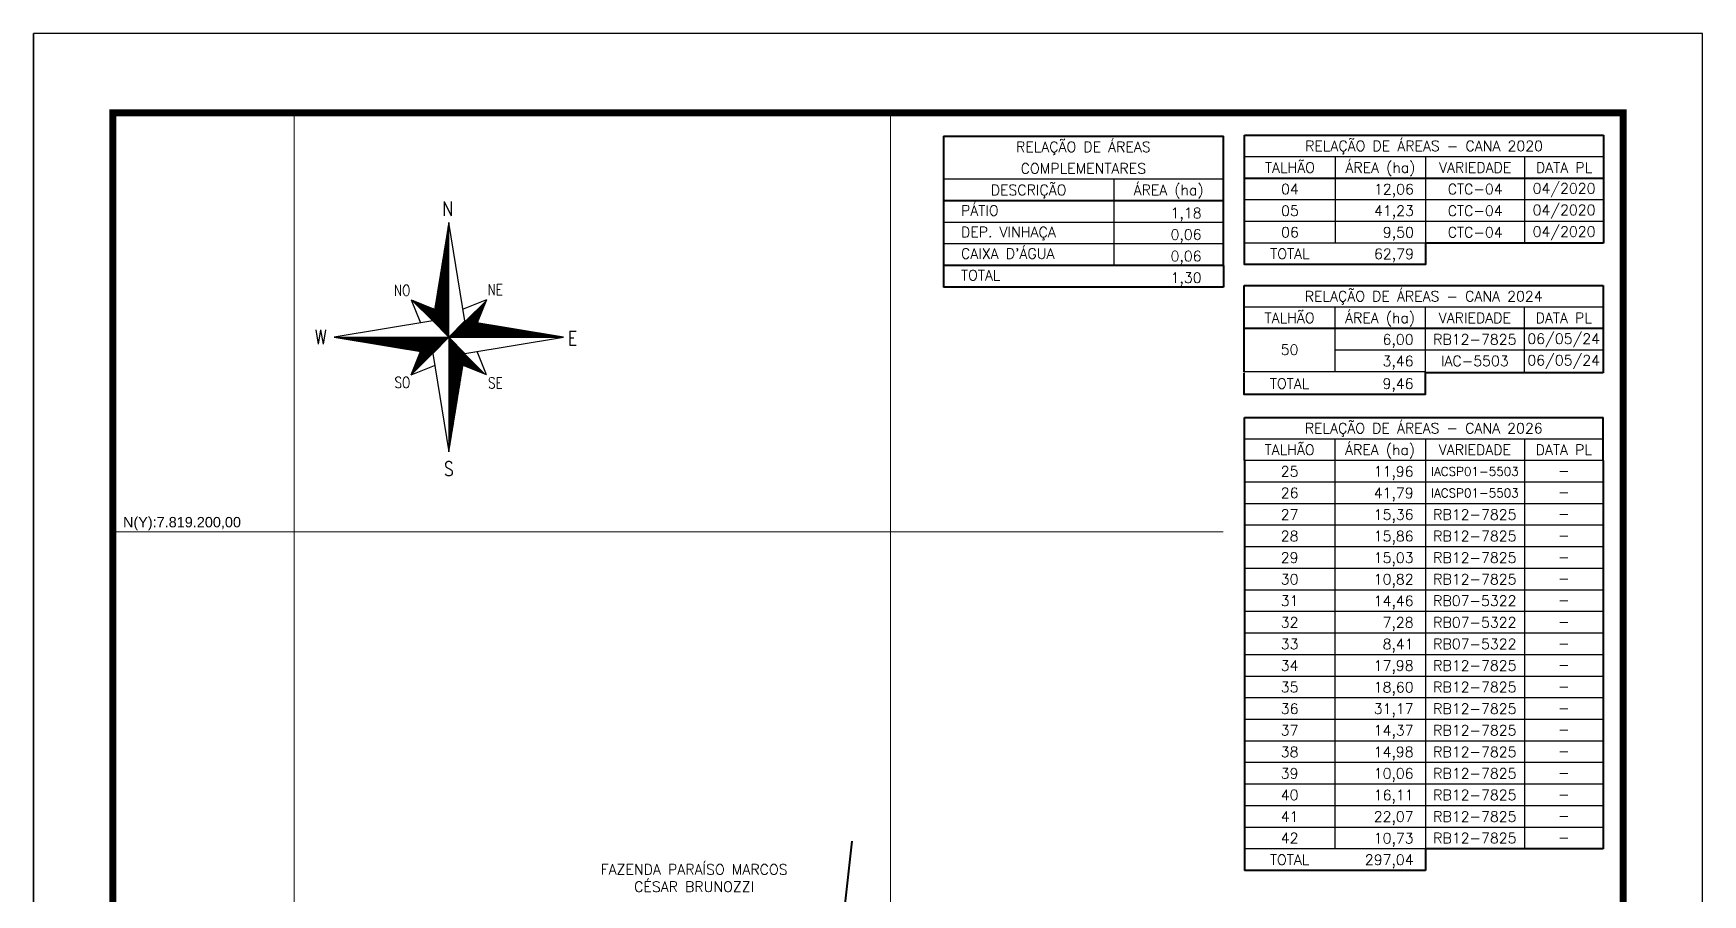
# Model space of a CAD drawing. Extents: x 734443 to 738643, y 7814514 to 7820454.
# Drawn here: x 734443 to 738643, y 7818287 to 7820454 of the extents above; entities that cross this region are included whole.
import ezdxf
from ezdxf.enums import TextEntityAlignment as Align

# ---------------------------------------------------------------- set-up
doc = ezdxf.new("R2010")
doc.units = 0
doc.linetypes.add('CONTINUO', pattern=[0])
doc.linetypes.add('LIN0', pattern=[0])
for name, color, linetype in [('CERCA', 7, 'CERCA_TopoEVN'), ('MARGEM', 7, 'CONTINUO'), ('QUADRO_DE_AREAS_CANA_2023', 7, 'Continuous'), ('QUADRO_DE_AREAS_CANA_2024', 7, 'Continuous'), ('QUADRO_DE_AREAS_CANA_ANTIGA', 7, 'Continuous'), ('QUADRO_DE_AREAS_COMPLEMENTARES', 7, 'Continuous'), ('SETA_NORTE', 3, 'Continuous'), ('TEXTO CONFRONTANTES', 7, 'Continuous')]:
    doc.layers.add(name, color=color, linetype=linetype)
doc.layers.add('MALHA', color=8, linetype='Continuous', lineweight=9)
doc.styles.add('ROMANS', font='')
doc.styles.add('Simplex', font='simplex.shx', dxfattribs={"height": 20})
doc.styles.get("Standard").update_dxf_attribs({"font": 'arial.ttf'})
doc.styles.get('ROMANS').set_extended_font_data('romans.shx')
doc.linetypes.add('CERCA_TopoEVN', pattern='A,0.5,-0.2,["X",Standard,S=0.1,R=0,X=-0.1,Y=-0.05],-0.2', length=0.9)

# ---------------------------------------------------------------- blocks, each defined once
blk = doc.blocks.new('A$C309442C0')
at = {"layer": 'SETA_NORTE', "linetype": 'Continuous'}
h = blk.add_hatch(dxfattribs=at)
h.set_pattern_fill('ANSI31', color=256, scale=0.1375, angle=-90, style=0)
h.set_pattern_definition([(315, (-215853.3434, 13873.16845), (0.3086963042, 0.3086963042), [])])
h.paths.add_polyline_path([(73.5, 97.4), (74.7, 104.9), (60, 110.8)])
h = blk.add_hatch(dxfattribs=at)
h.set_pattern_fill('ANSI31', color=256, scale=0.1375, angle=180, style=0)
h.set_pattern_definition([(225, (13869.59828, 216024.21475), (0.3086963042, -0.3086963042), [])])
h.paths.add_polyline_path([(93.8, 97.4), (101.4, 96.2), (107.3, 110.8)])
h = blk.add_hatch(dxfattribs=at)
h.set_pattern_fill('ANSI31', color=256, scale=0.1375, style=0)
h.set_pattern_definition([(45, (-13702.2971, -215849.77324), (-0.3086963042, 0.3086963042), [])])
h.paths.add_polyline_path([(73.5, 77), (65.9, 78.3), (60, 63.6)])
h = blk.add_hatch(dxfattribs=at)
h.set_pattern_fill('ANSI31', color=256, scale=0.1375, angle=90, style=0)
h.set_pattern_definition([(135, (216020.6446, -13698.72693), (-0.3086963042, -0.3086963042), [])])
h.paths.add_polyline_path([(93.8, 77), (92.6, 69.5), (107.3, 63.6)])
for p, q in [((83.4, 157.5), (83.7, 157.8)), ((83.5, 158.3), (83.7, 158.4)), ((83.6, 159), (83.7, 159.1)), ((81.3, 145.3), (83.7, 147.6)), ((81.5, 146.1), (83.7, 148.2)), ((81.6, 146.8), (83.7, 148.9)), ((81.7, 147.6), (83.7, 149.5)), ((81.8, 148.3), (83.7, 150.1)), ((82, 149.1), (83.7, 150.8)), ((82.1, 149.9), (83.7, 151.4)), ((82.2, 150.6), (83.7, 152.1)), ((82.3, 151.4), (83.7, 152.7)), ((82.5, 152.2), (83.7, 153.3)), ((82.6, 152.9), (83.7, 154)), ((82.7, 153.7), (83.7, 154.6)), ((82.9, 154.4), (83.7, 155.2)), ((83, 155.2), (83.7, 155.9)), ((83.1, 156), (83.7, 156.5)), ((83.2, 156.7), (83.7, 157.2)), ((79.2, 132.3), (83.7, 136.8)), ((79.3, 133.1), (83.7, 137.4)), ((79.5, 133.8), (83.7, 138)), ((79.6, 134.6), (83.7, 138.7)), ((79.7, 135.4), (83.7, 139.3)), ((79.8, 136.1), (83.7, 140)), ((80, 136.9), (83.7, 140.6)), ((80.1, 137.7), (83.7, 141.2)), ((80.2, 138.4), (83.7, 141.9)), ((80.3, 139.2), (83.7, 142.5)), ((80.5, 139.9), (83.7, 143.1)), ((80.6, 140.7), (83.7, 143.8)), ((80.7, 141.5), (83.7, 144.4)), ((80.8, 142.2), (83.7, 145)), ((81, 143), (83.7, 145.7)), ((81.1, 143.8), (83.7, 146.3)), ((81.2, 144.5), (83.7, 147)), ((77.2, 120.1), (83.7, 126.6)), ((77.3, 120.9), (83.7, 127.2)), ((77.4, 121.6), (83.7, 127.8)), ((77.6, 122.4), (83.7, 128.5)), ((77.7, 123.2), (83.7, 129.1)), ((77.8, 123.9), (83.7, 129.8)), ((78, 124.7), (83.7, 130.4)), ((78.1, 125.5), (83.7, 131)), ((78.2, 126.2), (83.7, 131.7)), ((78.3, 127), (83.7, 132.3)), ((78.5, 127.7), (83.7, 132.9)), ((78.6, 128.5), (83.7, 133.6)), ((78.7, 129.3), (83.7, 134.2)), ((78.8, 130), (83.7, 134.9)), ((79, 130.8), (83.7, 135.5)), ((79.1, 131.6), (83.7, 136.1)), ((75.1, 107.2), (83.7, 115.7)), ((75.2, 107.9), (83.7, 116.4)), ((75.3, 108.7), (83.7, 117)), ((75.4, 109.4), (83.7, 117.7)), ((75.6, 110.2), (83.7, 118.3)), ((75.7, 111), (83.7, 118.9)), ((75.8, 111.7), (83.7, 119.6)), ((75.9, 112.5), (83.7, 120.2)), ((76.1, 113.3), (83.7, 120.8)), ((76.2, 114), (83.7, 121.5)), ((76.3, 114.8), (83.7, 122.1)), ((76.4, 115.5), (83.7, 122.8)), ((76.6, 116.3), (83.7, 123.4)), ((76.7, 117.1), (83.7, 124)), ((76.8, 117.8), (83.7, 124.7)), ((76.9, 118.6), (83.7, 125.3)), ((77.1, 119.4), (83.7, 125.9)), ((60, 110.8), (74.7, 104.9)), ((60, 110.8), (65.9, 96.2)), ((73.5, 97.3), (83.7, 107.5)), ((73.6, 98), (83.7, 108.1)), ((73.7, 98.8), (83.7, 108.7)), ((73.8, 99.5), (83.7, 109.4)), ((73.8, 97), (83.7, 106.8)), ((73.9, 100.3), (83.7, 110)), ((74.1, 101.1), (83.7, 110.6)), ((74.2, 101.8), (83.7, 111.3)), ((74.2, 96.7), (83.7, 106.2)), ((74.3, 102.6), (83.7, 111.9)), ((74.4, 103.3), (83.7, 112.6)), ((74.5, 96.4), (83.7, 105.6)), ((74.6, 104.1), (83.7, 113.2)), ((74.7, 104.9), (83.7, 113.8)), ((74.8, 105.6), (83.7, 114.5)), ((74.9, 106.4), (83.7, 115.1)), ((107.3, 110.8), (92.6, 104.9)), ((107.3, 110.8), (101.4, 96.2)), ((74.8, 96.1), (83.7, 104.9)), ((75.1, 95.7), (83.7, 104.3)), ((75.4, 95.4), (83.7, 103.6)), ((75.8, 95.1), (83.7, 103)), ((76.1, 94.8), (83.7, 102.4)), ((76.4, 94.5), (83.7, 101.7)), ((76.7, 94.2), (83.7, 101.1)), ((77, 93.8), (83.7, 100.5)), ((77.4, 93.5), (83.7, 99.8)), ((77.7, 93.2), (83.7, 99.2)), ((78, 92.9), (83.7, 98.5)), ((78.3, 92.6), (83.7, 97.9)), ((78.6, 92.2), (83.7, 97.3)), ((78.9, 91.9), (83.7, 96.6)), ((79.3, 91.6), (83.7, 96)), ((79.6, 91.3), (83.7, 95.4)), ((79.9, 91), (83.7, 94.7)), ((83.8, 87.2), (94, 97.4)), ((84.4, 87.2), (94.5, 97.3)), ((85.1, 87.2), (95.1, 97.2)), ((85.7, 87.2), (95.6, 97.1)), ((86.3, 87.2), (96.2, 97)), ((87, 87.2), (96.7, 96.9)), ((87.6, 87.2), (97.2, 96.9)), ((88.3, 87.2), (97.8, 96.8)), ((88.9, 87.2), (98.3, 96.7)), ((89.5, 87.2), (98.9, 96.6)), ((90.2, 87.2), (99.4, 96.5)), ((90.8, 87.2), (100, 96.4)), ((91.4, 87.2), (100.5, 96.3)), ((92.1, 87.2), (101.1, 96.2)), ((92.7, 87.2), (101.6, 96.1)), ((93.4, 87.2), (102.2, 96)), ((94, 87.2), (102.7, 96)), ((94.6, 87.2), (103.3, 95.9)), ((95.3, 87.2), (103.8, 95.8)), ((95.9, 87.2), (104.4, 95.7)), ((96.5, 87.2), (104.9, 95.6)), ((97.2, 87.2), (105.5, 95.5)), ((97.8, 87.2), (106, 95.4)), ((98.4, 87.2), (106.5, 95.3)), ((99.1, 87.2), (107.1, 95.2)), ((99.7, 87.2), (107.6, 95.1)), ((100.4, 87.2), (108.2, 95.1)), ((101, 87.2), (108.7, 95)), ((101.6, 87.2), (109.3, 94.9)), ((102.3, 87.2), (109.8, 94.8)), ((102.9, 87.2), (110.4, 94.7)), ((103.5, 87.2), (110.9, 94.6)), ((104.2, 87.2), (111.5, 94.5)), ((11.8, 87.2), (11.8, 87.2)), ((12.3, 87.1), (12.4, 87.2)), ((12.9, 87), (13.1, 87.2)), ((13.4, 86.9), (13.7, 87.2)), ((14, 86.8), (14.4, 87.2)), ((14.5, 86.7), (15, 87.2)), ((15.1, 86.6), (15.6, 87.2)), ((15.6, 86.6), (16.3, 87.2)), ((16.2, 86.5), (16.9, 87.2)), ((16.7, 86.4), (17.5, 87.2)), ((17.2, 86.3), (18.2, 87.2)), ((17.8, 86.2), (18.8, 87.2)), ((18.3, 86.1), (19.5, 87.2)), ((18.9, 86), (20.1, 87.2)), ((19.4, 85.9), (20.7, 87.2)), ((20, 85.8), (21.4, 87.2)), ((20.5, 85.7), (22, 87.2)), ((21.1, 85.7), (22.6, 87.2)), ((21.6, 85.6), (23.3, 87.2)), ((22.2, 85.5), (23.9, 87.2)), ((22.7, 85.4), (24.6, 87.2)), ((23.3, 85.3), (25.2, 87.2)), ((23.8, 85.2), (25.8, 87.2)), ((24.4, 85.1), (26.5, 87.2)), ((24.9, 85), (27.1, 87.2)), ((25.5, 84.9), (27.7, 87.2)), ((26, 84.8), (28.4, 87.2)), ((26.5, 84.8), (29, 87.2)), ((27.1, 84.7), (29.6, 87.2)), ((27.6, 84.6), (30.3, 87.2)), ((28.2, 84.5), (30.9, 87.2)), ((28.7, 84.4), (31.6, 87.2)), ((29.3, 84.3), (32.2, 87.2)), ((29.8, 84.2), (32.8, 87.2)), ((30.4, 84.1), (33.5, 87.2)), ((30.9, 84), (34.1, 87.2)), ((31.5, 83.9), (34.7, 87.2)), ((32, 83.9), (35.4, 87.2)), ((32.6, 83.8), (36, 87.2)), ((33.1, 83.7), (36.7, 87.2)), ((33.7, 83.6), (37.3, 87.2)), ((34.2, 83.5), (37.9, 87.2)), ((34.7, 83.4), (38.6, 87.2)), ((35.3, 83.3), (39.2, 87.2)), ((35.8, 83.2), (39.8, 87.2)), ((36.4, 83.1), (40.5, 87.2)), ((36.9, 83), (41.1, 87.2)), ((37.5, 83), (41.8, 87.2)), ((38, 82.9), (42.4, 87.2)), ((38.6, 82.8), (43, 87.2)), ((39.1, 82.7), (43.7, 87.2)), ((39.7, 82.6), (44.3, 87.2)), ((40.2, 82.5), (44.9, 87.2)), ((40.8, 82.4), (45.6, 87.2)), ((41.3, 82.3), (46.2, 87.2)), ((41.9, 82.2), (46.8, 87.2)), ((42.4, 82.1), (47.5, 87.2)), ((43, 82.1), (48.1, 87.2)), ((43.5, 82), (48.8, 87.2)), ((44, 81.9), (49.4, 87.2)), ((44.6, 81.8), (50, 87.2)), ((45.1, 81.7), (50.7, 87.2)), ((45.7, 81.6), (51.3, 87.2)), ((46.2, 81.5), (51.9, 87.2)), ((46.8, 81.4), (52.6, 87.2)), ((47.3, 81.3), (53.2, 87.2)), ((47.9, 81.2), (53.9, 87.2)), ((48.4, 81.2), (54.5, 87.2)), ((49, 81.1), (55.1, 87.2)), ((49.5, 81), (55.8, 87.2)), ((50.1, 80.9), (56.4, 87.2)), ((50.6, 80.8), (57, 87.2)), ((51.2, 80.7), (57.7, 87.2)), ((51.7, 80.6), (58.3, 87.2)), ((52.3, 80.5), (59, 87.2)), ((52.8, 80.4), (59.6, 87.2)), ((53.3, 80.3), (60.2, 87.2)), ((53.9, 80.3), (60.9, 87.2)), ((54.4, 80.2), (61.5, 87.2)), ((55, 80.1), (62.1, 87.2)), ((55.5, 80), (62.8, 87.2)), ((56.1, 79.9), (63.4, 87.2)), ((56.6, 79.8), (64, 87.2)), ((57.2, 79.7), (64.7, 87.2)), ((57.7, 79.6), (65.3, 87.2)), ((58.3, 79.5), (66, 87.2)), ((58.8, 79.4), (66.6, 87.2)), ((59.4, 79.4), (67.2, 87.2)), ((59.9, 79.3), (67.9, 87.2)), ((83.7, 87.2), (60, 63.6)), ((60.5, 79.2), (68.5, 87.2)), ((61, 79.1), (69.1, 87.2)), ((61.5, 79), (69.8, 87.2)), ((62.1, 78.9), (70.4, 87.2)), ((62.6, 78.8), (71.1, 87.2)), ((63.2, 78.7), (71.7, 87.2)), ((63.7, 78.6), (72.3, 87.2)), ((64.3, 78.5), (73, 87.2)), ((64.8, 78.4), (73.6, 87.2)), ((65.4, 78.4), (74.2, 87.2)), ((65.9, 78.3), (74.9, 87.2)), ((66.5, 78.2), (75.5, 87.2)), ((67, 78.1), (76.2, 87.2)), ((67.6, 78), (76.8, 87.2)), ((68.1, 77.9), (77.4, 87.2)), ((68.7, 77.8), (78.1, 87.2)), ((69.2, 77.7), (78.7, 87.2)), ((69.8, 77.6), (79.3, 87.2)), ((70.3, 77.5), (80, 87.2)), ((70.8, 77.5), (80.6, 87.2)), ((71.4, 77.4), (81.2, 87.2)), ((71.9, 77.3), (81.9, 87.2)), ((72.5, 77.2), (82.5, 87.2)), ((73, 77.1), (83.2, 87.2)), ((80.2, 90.7), (83.7, 94.1)), ((80.5, 90.3), (83.7, 93.4)), ((80.9, 90), (83.7, 92.8)), ((81.2, 89.7), (83.7, 92.2)), ((81.5, 89.4), (83.7, 91.5)), ((81.8, 89.1), (83.7, 90.9)), ((82.1, 88.7), (83.7, 90.3)), ((82.4, 88.4), (83.7, 89.6)), ((82.8, 88.1), (83.7, 89)), ((83.1, 87.8), (83.7, 88.4)), ((83.4, 87.5), (83.7, 87.7)), ((83.7, 87.1), (83.7, 87.1)), ((83.7, 86.4), (84, 86.8)), ((83.7, 85.8), (84.4, 86.5)), ((83.7, 85.2), (84.7, 86.2)), ((83.7, 84.5), (85, 85.9)), ((83.7, 83.9), (85.3, 85.6)), ((83.7, 83.3), (85.6, 85.2)), ((83.7, 82.6), (86, 84.9)), ((83.7, 82), (86.3, 84.6)), ((83.7, 81.3), (86.6, 84.3)), ((104.8, 87.2), (112, 94.4)), ((105.5, 87.2), (112.6, 94.3)), ((106.1, 87.2), (113.1, 94.2)), ((106.7, 87.2), (113.7, 94.1)), ((107.4, 87.2), (114.2, 94.1)), ((108, 87.2), (114.8, 94)), ((108.6, 87.2), (115.3, 93.9)), ((109.3, 87.2), (115.8, 93.8)), ((109.9, 87.2), (116.4, 93.7)), ((110.6, 87.2), (116.9, 93.6)), ((111.2, 87.2), (117.5, 93.5)), ((111.8, 87.2), (118, 93.4)), ((112.5, 87.2), (118.6, 93.3)), ((113.1, 87.2), (119.1, 93.2)), ((113.7, 87.2), (119.7, 93.2)), ((114.4, 87.2), (120.2, 93.1)), ((115, 87.2), (120.8, 93)), ((115.6, 87.2), (121.3, 92.9)), ((116.3, 87.2), (121.9, 92.8)), ((116.9, 87.2), (122.4, 92.7)), ((117.6, 87.2), (123, 92.6)), ((118.2, 87.2), (123.5, 92.5)), ((118.8, 87.2), (124, 92.4)), ((119.5, 87.2), (124.6, 92.3)), ((120.1, 87.2), (125.1, 92.3)), ((120.7, 87.2), (125.7, 92.2)), ((121.4, 87.2), (126.2, 92.1)), ((122, 87.2), (126.8, 92)), ((122.7, 87.2), (127.3, 91.9)), ((123.3, 87.2), (127.9, 91.8)), ((123.9, 87.2), (128.4, 91.7)), ((124.6, 87.2), (129, 91.6)), ((125.2, 87.2), (129.5, 91.5)), ((125.8, 87.2), (130.1, 91.4)), ((126.5, 87.2), (130.6, 91.4)), ((127.1, 87.2), (131.2, 91.3)), ((127.8, 87.2), (131.7, 91.2)), ((128.4, 87.2), (132.3, 91.1)), ((129, 87.2), (132.8, 91)), ((129.7, 87.2), (133.3, 90.9)), ((130.3, 87.2), (133.9, 90.8)), ((130.9, 87.2), (134.4, 90.7)), ((131.6, 87.2), (135, 90.6)), ((132.2, 87.2), (135.5, 90.5)), ((132.8, 87.2), (136.1, 90.5)), ((133.5, 87.2), (136.6, 90.4)), ((134.1, 87.2), (137.2, 90.3)), ((134.8, 87.2), (137.7, 90.2)), ((135.4, 87.2), (138.3, 90.1)), ((136, 87.2), (138.8, 90)), ((136.7, 87.2), (139.4, 89.9)), ((137.3, 87.2), (139.9, 89.8)), ((137.9, 87.2), (140.5, 89.7)), ((138.6, 87.2), (141, 89.6)), ((139.2, 87.2), (141.6, 89.6)), ((139.9, 87.2), (142.1, 89.5)), ((140.5, 87.2), (142.6, 89.4)), ((141.1, 87.2), (143.2, 89.3)), ((141.8, 87.2), (143.7, 89.2)), ((142.4, 87.2), (144.3, 89.1)), ((143, 87.2), (144.8, 89)), ((143.7, 87.2), (145.4, 88.9)), ((144.3, 87.2), (145.9, 88.8)), ((144.9, 87.2), (146.5, 88.7)), ((145.6, 87.2), (147, 88.7)), ((146.2, 87.2), (147.6, 88.6)), ((146.9, 87.2), (148.1, 88.5)), ((147.5, 87.2), (148.7, 88.4)), ((148.1, 87.2), (149.2, 88.3)), ((148.8, 87.2), (149.8, 88.2)), ((149.4, 87.2), (150.3, 88.1)), ((150, 87.2), (150.8, 88)), ((150.7, 87.2), (151.4, 87.9)), ((151.3, 87.2), (151.9, 87.8)), ((152, 87.2), (152.5, 87.8)), ((152.6, 87.2), (153, 87.7)), ((153.2, 87.2), (153.6, 87.6)), ((153.9, 87.2), (154.1, 87.5)), ((154.5, 87.2), (154.7, 87.4)), ((155.1, 87.2), (155.2, 87.3)), ((60, 63.6), (65.9, 78.3)), ((83.7, 80.7), (86.9, 84)), ((83.7, 80.1), (87.2, 83.6)), ((83.7, 79.4), (87.5, 83.3)), ((83.7, 78.8), (87.9, 83)), ((83.7, 78.2), (88.2, 82.7)), ((83.7, 77.5), (88.5, 82.4)), ((83.7, 76.9), (88.8, 82.1)), ((83.7, 76.2), (89.1, 81.7)), ((83.7, 75.6), (89.5, 81.4)), ((83.7, 75), (89.8, 81.1)), ((83.7, 74.3), (90.1, 80.8)), ((83.7, 73.7), (90.4, 80.5)), ((83.7, 73.1), (90.7, 80.1)), ((83.7, 72.4), (91, 79.8)), ((83.7, 71.8), (91.4, 79.5)), ((83.7, 71.2), (91.7, 79.2)), ((83.7, 70.5), (92, 78.9)), ((83.7, 69.9), (92.3, 78.5)), ((83.7, 69.2), (92.6, 78.2)), ((83.7, 68.6), (93, 77.9)), ((83.7, 68), (93.3, 77.6)), ((83.7, 67.3), (93.6, 77.3)), ((83.7, 66.7), (93.8, 76.9)), ((83.7, 66.1), (93.7, 76.1)), ((83.7, 65.4), (93.6, 75.3)), ((83.7, 64.8), (93.4, 74.6)), ((83.7, 64.1), (93.3, 73.8)), ((107.3, 63.6), (101.4, 78.3)), ((60, 63.6), (74.7, 69.5)), ((83.7, 63.5), (93.2, 73)), ((83.7, 62.9), (93.1, 72.3)), ((83.7, 62.2), (92.9, 71.5)), ((83.7, 61.6), (92.8, 70.8)), ((83.7, 61), (92.7, 70)), ((83.7, 60.3), (92.6, 69.2)), ((83.7, 59.7), (92.4, 68.5)), ((83.7, 59), (92.3, 67.7)), ((83.7, 58.4), (92.2, 66.9)), ((83.7, 57.8), (92.1, 66.2)), ((83.7, 57.1), (91.9, 65.4)), ((83.7, 56.5), (91.8, 64.7)), ((83.7, 55.9), (91.7, 63.9)), ((83.7, 55.2), (91.6, 63.1)), ((107.3, 63.6), (92.6, 69.5)), ((83.7, 54.6), (91.4, 62.4)), ((83.7, 54), (91.3, 61.6)), ((83.7, 53.3), (91.2, 60.8)), ((83.7, 52.7), (91.1, 60.1)), ((83.7, 52), (90.9, 59.3)), ((83.7, 51.4), (90.8, 58.6)), ((83.7, 50.8), (90.7, 57.8)), ((83.7, 50.1), (90.5, 57)), ((83.7, 49.5), (90.4, 56.3)), ((83.7, 48.9), (90.3, 55.5)), ((83.7, 48.2), (90.2, 54.7)), ((83.7, 47.6), (90, 54)), ((83.7, 46.9), (89.9, 53.2)), ((83.7, 46.3), (89.8, 52.5)), ((83.7, 45.7), (89.7, 51.7)), ((83.7, 45), (89.5, 50.9)), ((83.7, 44.4), (89.4, 50.2)), ((83.7, 43.8), (89.3, 49.4)), ((83.7, 43.1), (89.2, 48.6)), ((83.7, 42.5), (89, 47.9)), ((83.7, 41.8), (88.9, 47.1)), ((83.7, 41.2), (88.8, 46.3)), ((83.7, 40.6), (88.7, 45.6)), ((83.7, 39.9), (88.5, 44.8)), ((83.7, 39.3), (88.4, 44.1)), ((83.7, 38.7), (88.3, 43.3)), ((83.7, 38), (88.2, 42.5)), ((83.7, 37.4), (88, 41.8)), ((83.7, 36.8), (87.9, 41)), ((83.7, 36.1), (87.8, 40.2)), ((83.7, 35.5), (87.7, 39.5)), ((83.7, 34.8), (87.5, 38.7)), ((83.7, 34.2), (87.4, 38)), ((83.7, 33.6), (87.3, 37.2)), ((83.7, 32.9), (87.2, 36.4)), ((83.7, 32.3), (87, 35.7)), ((83.7, 31.7), (86.9, 34.9)), ((83.7, 31), (86.8, 34.1)), ((83.7, 30.4), (86.7, 33.4)), ((83.7, 29.7), (86.5, 32.6)), ((83.7, 29.1), (86.4, 31.9)), ((83.7, 28.5), (86.3, 31.1)), ((83.7, 27.8), (86.2, 30.3)), ((83.7, 27.2), (86, 29.6)), ((83.7, 26.6), (85.9, 28.8)), ((83.7, 25.9), (85.8, 28)), ((83.7, 25.3), (85.6, 27.3)), ((83.7, 24.6), (85.5, 26.5)), ((83.7, 24), (85.4, 25.8)), ((83.7, 23.4), (85.3, 25)), ((83.7, 22.7), (85.1, 24.2)), ((83.7, 22.1), (85, 23.5)), ((83.7, 21.5), (84.9, 22.7)), ((83.7, 20.8), (84.8, 21.9)), ((83.7, 20.2), (84.6, 21.2)), ((83.7, 19.6), (84.5, 20.4)), ((83.7, 18.9), (84.4, 19.7)), ((83.7, 18.3), (84.3, 18.9)), ((83.7, 17.6), (84.1, 18.1)), ((83.7, 17), (84, 17.4)), ((83.7, 16.4), (83.9, 16.6)), ((83.7, 15.7), (83.8, 15.8))]:
    blk.add_line(p, q, dxfattribs=at)
blk.add_lwpolyline([(93.8, 77), (155.7, 87.2), (93.8, 97.4), (83.7, 159.3), (73.5, 97.4), (11.6, 87.2), (73.5, 77), (83.7, 15.1)], close=True, dxfattribs=at)
for points in [[(83.7, 87.2), (83.7, 159.3)], [(83.7, 87.2), (73.5, 97.4)], [(83.7, 87.2), (93.8, 97.4)], [(11.6, 87.2), (155.7, 87.2)], [(83.7, 87.2), (73.5, 77)], [(83.7, 87.2), (93.8, 77)], [(83.7, 87.2), (83.7, 15.1)]]:
    blk.add_lwpolyline(points, dxfattribs=at)
at = {"layer": 'SETA_NORTE', "color": 7, "lineweight": 30, "style": 'ROMANS', "width": 0.8}
for s, height, p in [('N ', 8.94, (79.5, 163.6)), ('NO', 6.88, (49.1, 113.2)), ('NE', 6.87, (108, 113.7)), ('W', 8.94, (-0.7, 82.9)), ('E', 8.94, (158.6, 82.1)), ('SO', 6.88, (49.5, 55.3)), ('SE', 6.87, (108.3, 55)), ('S', 8.94, (80.6, 0))]:
    blk.add_text(s, height=height, dxfattribs=at).set_placement(p)

msp = doc.modelspace()

# ---------------------------------------------------------------- linework, layer by layer
at = {"layer": 'CERCA', "color": 54, "ltscale": 200, "const_width": 5}
msp.add_lwpolyline([(736460.9, 7818034.9), (736473.9, 7818158.1), (736503.3, 7818422.2)], dxfattribs=at)
at = {"layer": 'MALHA', "linetype": 'Continuous', "flags": 128}
for points in [[(735100, 7817665), (735100, 7819893.2), (735100, 7820254.5)], [(736600, 7818093.7), (736600, 7820254.5)], [(734643.5, 7819200), (737437.3, 7819200)]]:
    msp.add_lwpolyline(points, dxfattribs=at)
at = {"layer": 'MARGEM', "color": 174, "linetype": 'LIN0'}
msp.add_line((734443.5, 7814514.5), (734443.5, 7820454.5), dxfattribs=at)
at = {"layer": 'MARGEM', "color": 174, "linetype": 'LIN0', "flags": 128}
msp.add_lwpolyline([(738643.5, 7814514.5), (738643.5, 7820454.5), (734443.5, 7820454.5), (734443.5, 7814514.5)], close=True, dxfattribs=at)
at = {"layer": 'MARGEM', "color": 174, "linetype": 'LIN0', "const_width": 18.2, "flags": 128}
msp.add_lwpolyline([(738443.5, 7815183.3), (738443.5, 7820254.5), (734643.5, 7820254.5), (734643.5, 7815183.3)], close=True, dxfattribs=at)
at = {"layer": 'QUADRO_DE_AREAS_CANA_2023', "color": 174, "linetype": 'ByBlock', "lineweight": 40}
for p, q in [((737490.5, 7819379.5), (737490.5, 7819488.1)), ((737490.5, 7819488.1), (738393.2, 7819488.1)), ((738393.2, 7819379.5), (738393.2, 7819488.1)), ((737490.5, 7819379.5), (737490.5, 7818348.2)), ((738393.2, 7819379.5), (738393.2, 7818402.5)), ((737945.9, 7818402.5), (737945.9, 7818348.2)), ((738393.2, 7818402.5), (737945.9, 7818402.5)), ((737945.9, 7818348.2), (737490.5, 7818348.2))]:
    msp.add_line(p, q, dxfattribs=at)
at = {"layer": 'QUADRO_DE_AREAS_CANA_2023', "linetype": 'Continuous'}
for p, q in [((738393.2, 7819433.8), (737490.5, 7819433.8)), ((737718.2, 7819433.8), (737718.2, 7818402.5)), ((737945.9, 7819433.8), (737945.9, 7818402.5)), ((738195, 7819433.8), (738195, 7818402.5)), ((738393.2, 7819379.5), (737490.5, 7819379.5)), ((738393.2, 7819325.3), (737490.5, 7819325.3)), ((738393.2, 7819271), (737490.5, 7819271)), ((738393.2, 7819216.7), (737490.5, 7819216.7)), ((738393.2, 7819162.4), (737490.5, 7819162.4)), ((738393.2, 7819108.1), (737490.5, 7819108.1)), ((738393.2, 7819053.8), (737490.5, 7819053.8)), ((738393.2, 7818999.6), (737490.5, 7818999.6)), ((738393.2, 7818945.3), (737490.5, 7818945.3)), ((738393.2, 7818891), (737490.5, 7818891)), ((738393.2, 7818836.7), (737490.5, 7818836.7)), ((738393.2, 7818782.4), (737490.5, 7818782.4)), ((738393.2, 7818728.2), (737490.5, 7818728.2)), ((738393.2, 7818673.9), (737490.5, 7818673.9)), ((738393.2, 7818619.6), (737490.5, 7818619.6)), ((738393.2, 7818565.3), (737490.5, 7818565.3)), ((738393.2, 7818511), (737490.5, 7818511)), ((738393.2, 7818456.7), (737490.5, 7818456.7)), ((737945.9, 7818402.5), (737490.5, 7818402.5))]:
    msp.add_line(p, q, dxfattribs=at)
at = {"layer": 'QUADRO_DE_AREAS_CANA_ANTIGA', "color": 174, "linetype": 'ByBlock', "lineweight": 40}
for p, q in [((737491.2, 7819926.9), (737491.2, 7820198.3)), ((737491.2, 7820198.3), (738394, 7820198.3)), ((738394, 7820198.3), (738394, 7819926.9)), ((738394, 7820089.7), (737491.2, 7820089.7)), ((737490.3, 7819820.1), (738393.1, 7819820.1)), ((737490.3, 7819603), (737490.3, 7819820.1)), ((738393.1, 7819820.1), (738393.1, 7819600.3)), ((738393.1, 7819711.6), (737490.3, 7819711.6))]:
    msp.add_line(p, q, dxfattribs=at)
at = {"layer": 'QUADRO_DE_AREAS_CANA_ANTIGA', "linetype": 'Continuous'}
for p, q in [((738394, 7820144), (737491.2, 7820144)), ((737718.9, 7820144), (737718.9, 7819926.9)), ((737946.6, 7820144), (737946.6, 7819926.9)), ((738195.7, 7820144), (738195.7, 7819926.9)), ((738394, 7820035.5), (737491.2, 7820035.5)), ((738394, 7819981.2), (737491.2, 7819981.2)), ((737946.6, 7819926.9), (737491.2, 7819926.9)), ((738393.1, 7819765.9), (737490.3, 7819765.9)), ((737718.1, 7819765.9), (737718.1, 7819603)), ((737945.8, 7819765.9), (737945.8, 7819603)), ((738194.8, 7819765.9), (738194.8, 7819603)), ((738393.1, 7819657.3), (737718.1, 7819657.3)), ((737945.8, 7819603), (737490.3, 7819603))]:
    msp.add_line(p, q, dxfattribs=at)
at = {"layer": 'QUADRO_DE_AREAS_CANA_ANTIGA', "color": 174, "linetype": 'ByBlock', "lineweight": 40}
for points in [[(738394, 7819926.9), (737946.6, 7819926.9), (737946.6, 7819872.6), (737491.2, 7819872.6), (737491.2, 7819926.9)], [(738393.1, 7819600.3), (737945.8, 7819600.3), (737945.8, 7819546.1), (737490.3, 7819546.1), (737490.3, 7819600.3)]]:
    msp.add_lwpolyline(points, dxfattribs=at)
at = {"layer": 'QUADRO_DE_AREAS_COMPLEMENTARES', "color": 174, "linetype": 'ByBlock', "lineweight": 40}
for p, q in [((736733.1, 7820196.1), (736733.1, 7819870.4)), ((736733.1, 7820196.1), (737437.6, 7820196.1)), ((737437.6, 7819870.4), (737437.6, 7820196.1)), ((737437.6, 7820033.3), (736733.1, 7820033.3)), ((736733.1, 7819870.4), (736733.1, 7819816.2)), ((737437.6, 7819870.4), (736733.1, 7819870.4)), ((737437.6, 7819870.4), (737437.6, 7819816.2)), ((737437.6, 7819816.2), (736733.1, 7819816.2))]:
    msp.add_line(p, q, dxfattribs=at)
at = {"layer": 'QUADRO_DE_AREAS_COMPLEMENTARES', "linetype": 'Continuous'}
for p, q in [((737437.6, 7820087.6), (736733.1, 7820087.6)), ((737161.9, 7820087.6), (737161.9, 7819870.4)), ((737437.6, 7819979), (736733.1, 7819979)), ((737437.6, 7819924.7), (736733.1, 7819924.7))]:
    msp.add_line(p, q, dxfattribs=at)

# ---------------------------------------------------------------- block references
at = {"layer": 'SETA_NORTE', "linetype": 'ByBlock', "xscale": 4, "yscale": 4, "zscale": 4}
msp.add_blockref('A$C309442C0', (735154.2, 7819341.2), dxfattribs=at)

# ---------------------------------------------------------------- texts
at = {"layer": 'MALHA'}
msp.add_text('N(Y):7.819.200,00', height=26, dxfattribs=at).set_placement((734669, 7819203.9), align=Align.BOTTOM_LEFT)
at = {"layer": 'QUADRO_DE_AREAS_CANA_2023', "linetype": 'Continuous', "style": 'Simplex'}
for s, height, p in [('RELAÇÃO DE ÁREAS - CANA 2026', 26, (737941.8, 7819461)), ('TALHÃO', 26, (737604.3, 7819406.7)), ('ÁREA (ha)', 26, (737832, 7819406.7)), ('VARIEDADE', 26, (738070.4, 7819406.7)), ('DATA PL', 26, (738294.1, 7819406.7)), ('25', 26, (737604.3, 7819352.4)), ('IACSP01-5503', 22, (738070.4, 7819352.4)), ('-', 26, (738294.1, 7819354.2)), ('26', 26, (737604.3, 7819298.1)), ('IACSP01-5503', 22, (738070.4, 7819298.1)), ('-', 26, (738294.1, 7819299.9)), ('27', 26, (737604.3, 7819243.8)), ('RB12-7825', 26, (738070.4, 7819243.8)), ('-', 26, (738294.1, 7819245.6)), ('28', 26, (737604.3, 7819189.6)), ('RB12-7825', 26, (738070.4, 7819189.6)), ('-', 26, (738294.1, 7819191.3)), ('29', 26, (737604.3, 7819135.3)), ('RB12-7825', 26, (738070.4, 7819135.3)), ('-', 26, (738294.1, 7819137)), ('30', 26, (737604.3, 7819081)), ('RB12-7825', 26, (738070.4, 7819081)), ('-', 26, (738294.1, 7819082.7)), ('31', 26, (737604.3, 7819026.7)), ('RB07-5322', 26, (738070.4, 7819026.7)), ('-', 26, (738294.1, 7819028.5)), ('32', 26, (737604.3, 7818972.4)), ('RB07-5322', 26, (738070.4, 7818972.4)), ('-', 26, (738294.1, 7818974.2)), ('33', 26, (737604.3, 7818918.1)), ('RB07-5322', 26, (738070.4, 7818918.1)), ('-', 26, (738294.1, 7818919.9)), ('34', 26, (737604.3, 7818863.9)), ('RB12-7825', 26, (738070.4, 7818863.9)), ('-', 26, (738294.1, 7818865.6)), ('35', 26, (737604.3, 7818809.6)), ('RB12-7825', 26, (738070.4, 7818809.6)), ('-', 26, (738294.1, 7818811.3)), ('36', 26, (737604.3, 7818755.3)), ('RB12-7825', 26, (738070.4, 7818755.3)), ('-', 26, (738294.1, 7818757.1)), ('37', 26, (737604.3, 7818701)), ('RB12-7825', 26, (738070.4, 7818701)), ('-', 26, (738294.1, 7818702.8)), ('38', 26, (737604.3, 7818646.7)), ('RB12-7825', 26, (738070.4, 7818646.7)), ('-', 26, (738294.1, 7818648.5)), ('39', 26, (737604.3, 7818592.5)), ('RB12-7825', 26, (738070.4, 7818592.5)), ('-', 26, (738294.1, 7818594.2)), ('40', 26, (737604.3, 7818538.2)), ('RB12-7825', 26, (738070.4, 7818538.2)), ('-', 26, (738294.1, 7818539.9)), ('41', 26, (737604.3, 7818483.9)), ('RB12-7825', 26, (738070.4, 7818483.9)), ('-', 26, (738294.1, 7818485.6)), ('42', 26, (737604.3, 7818429.6)), ('RB12-7825', 26, (738070.4, 7818429.6)), ('-', 26, (738294.1, 7818431.4)), ('TOTAL', 26, (737604.3, 7818375.3))]:
    msp.add_text(s, height=height, dxfattribs=at).set_placement(p, align=Align.MIDDLE_CENTER)
for s, p in [('11,96', (737916.3, 7819339.3)), ('41,79', (737916.3, 7819285)), ('15,36', (737916.3, 7819230.7)), ('15,86', (737916.3, 7819176.4)), ('15,03', (737916.3, 7819122.1)), ('10,82', (737916.3, 7819067.9)), ('14,46', (737916.3, 7819013.6)), ('7,28', (737916.3, 7818959.3)), ('8,41', (737916.3, 7818905)), ('17,98', (737916.3, 7818850.7)), ('18,60', (737916.3, 7818796.4)), ('31,17', (737916.3, 7818742.2)), ('14,37', (737916.3, 7818687.9)), ('14,98', (737916.3, 7818633.6)), ('10,06', (737916.3, 7818579.3)), ('16,11', (737916.3, 7818525)), ('22,07', (737916.3, 7818470.7)), ('10,73', (737916.3, 7818416.5)), ('297,04', (737916.3, 7818362.2))]:
    msp.add_text(s, height=26, dxfattribs=at).set_placement(p, align=Align.RIGHT)
at = {"layer": 'QUADRO_DE_AREAS_CANA_2024', "linetype": 'Continuous', "style": 'Simplex'}
for s, p in [('6,00', (737916.2, 7819671.3)), ('3,46', (737916.2, 7819617))]:
    msp.add_text(s, height=26, dxfattribs=at).set_placement(p, align=Align.RIGHT)
for s, p in [('RB12-7825', (738070.3, 7819684.4)), ('06/05/24', (738293.9, 7819686.2)), ('50', (737604.2, 7819658.6)), ('06/05/24', (738293.9, 7819631.9)), ('IAC-5503', (738070.3, 7819630.2))]:
    msp.add_text(s, height=26, dxfattribs=at).set_placement(p, align=Align.MIDDLE_CENTER)
at = {"layer": 'QUADRO_DE_AREAS_CANA_ANTIGA', "linetype": 'Continuous', "style": 'Simplex'}
for s, p in [('RELAÇÃO DE ÁREAS - CANA 2020', (737942.6, 7820171.2)), ('TALHÃO', (737605.1, 7820116.9)), ('ÁREA (ha)', (737832.8, 7820116.9)), ('VARIEDADE', (738071.2, 7820116.9)), ('DATA PL', (738294.8, 7820116.9)), ('04', (737605.1, 7820062.6)), ('CTC-04', (738071.2, 7820062.6)), ('04/2020', (738294.8, 7820064.4)), ('04/2020', (738294.8, 7820010.1)), ('05', (737605.1, 7820008.3)), ('CTC-04', (738071.2, 7820008.3)), ('06', (737605.1, 7819954)), ('CTC-04', (738071.2, 7819954)), ('04/2020', (738294.8, 7819955.8)), ('TOTAL', (737605.1, 7819899.8)), ('RELAÇÃO DE ÁREAS - CANA 2024', (737941.7, 7819793)), ('TALHÃO', (737604.2, 7819738.7)), ('ÁREA (ha)', (737831.9, 7819738.7)), ('VARIEDADE', (738070.3, 7819738.7)), ('DATA PL', (738294, 7819738.7)), ('TOTAL', (737604.2, 7819573.2))]:
    msp.add_text(s, height=26, dxfattribs=at).set_placement(p, align=Align.MIDDLE_CENTER)
for s, p in [('12,06', (737917, 7820049.5)), ('41,23', (737917, 7819995.2)), ('9,50', (737917, 7819940.9)), ('62,79', (737917, 7819886.6)), ('9,46', (737916.2, 7819560.1))]:
    msp.add_text(s, height=26, dxfattribs=at).set_placement(p, align=Align.RIGHT)
at = {"layer": 'QUADRO_DE_AREAS_COMPLEMENTARES', "linetype": 'Continuous', "style": 'Simplex'}
for s, p in [('RELAÇÃO DE ÁREAS', (737085.3, 7820169)), ('COMPLEMENTARES', (737085.3, 7820114.7)), ('DESCRIÇÃO', (736947.5, 7820060.4)), ('ÁREA (ha)', (737299.8, 7820060.4))]:
    msp.add_text(s, height=26, dxfattribs=at).set_placement(p, align=Align.MIDDLE_CENTER)
for s, p in [('PÁTIO', (736777.5, 7820008.8)), ('DEP. VINHAÇA', (736777.5, 7819954.6)), ("CAIXA D'ÁGUA", (736777.5, 7819900.3)), ('TOTAL', (736777.5, 7819846))]:
    msp.add_text(s, height=26, dxfattribs=at).set_placement(p, align=Align.MIDDLE_LEFT)
for s, p in [('1,18', (737382.8, 7819989.5)), ('0,06', (737382.8, 7819935.3)), ('0,06', (737382.8, 7819881)), ('1,30', (737382.8, 7819826.7))]:
    msp.add_text(s, height=26, dxfattribs=at).set_placement(p, align=Align.RIGHT)
at = {"layer": 'TEXTO CONFRONTANTES', "linetype": 'Continuous', "insert": (736106, 7818329.1), "char_height": 26, "width": 565.825, "attachment_point": 5, "style": 'Simplex'}
msp.add_mtext('FAZENDA PARAÍSO MARCOS CÉSAR BRUNOZZI', dxfattribs=at)

doc.saveas('drawing.dxf')
